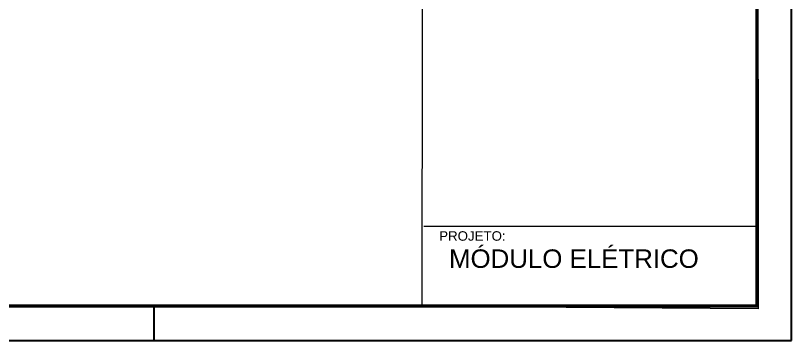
# Model space of a CAD drawing. Header units: millimetres. Extents: x 1004 to 59588, y 686 to 38112.
# Drawn here: x 44931 to 46417, y 35341 to 35964 of the extents above; entities that cross this region are included whole.
import ezdxf

# ---------------------------------------------------------------- set-up
doc = ezdxf.new("R2010")
doc.units = ezdxf.units.MM
doc.layers.add('ARQ-FOLHA', color=7, linetype='Continuous')
doc.styles.add('Arial$001', font='arial.ttf', dxfattribs={"height": 1.562076})

# ---------------------------------------------------------------- blocks, each defined once
blk = doc.blocks.new('FOLHA A2')
at = {"layer": 'ARQ-FOLHA'}
for p, q in [((594, -420), (594, 0)), ((409, -420), (409, -410)), ((0, -420), (594, -420))]:
    blk.add_line(p, q, dxfattribs=at)
at = {"layer": 'ARQ-FOLHA', "const_width": 1}
blk.add_lwpolyline([(25, -410), (584, -410), (584, -10), (25, -10), (25, -410)], dxfattribs=at)

msp = doc.modelspace()

# ---------------------------------------------------------------- linework, layer by layer
at = {"color": 7, "linetype": 'Continuous', "lineweight": 9, "true_color": 0x000007}
for points in [[(46350.65, 38045.68), (46352.84, 35402.31), (45709.33, 35406.7), (45712.75, 38045.68)], [(45712.51, 35560.26), (46350.4, 35560.26), (46350.4, 35560.26)]]:
    msp.add_lwpolyline(points, dxfattribs=at)

# ---------------------------------------------------------------- block references
at = {"layer": 'ARQ-FOLHA', "xscale": 6.595981259956956, "yscale": 6.595981259956956, "zscale": 6.595981259956956}
msp.add_blockref('FOLHA A2', (42498.59, 38111.64), dxfattribs=at)

# ---------------------------------------------------------------- texts
at = {"color": 7, "true_color": 0x000007, "style": 'Arial$001'}
for s, height, p in [('PROJETO:', 18.214, (45742.05, 35532.49)), ('MÓDULO ELÉTRICO', 35.4165, (45760.84, 35480.46))]:
    msp.add_text(s, height=height, dxfattribs=at).set_placement(p)

doc.saveas('drawing.dxf')
